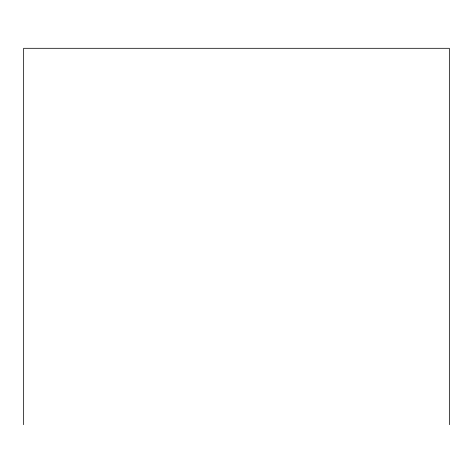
<?xml version="1.0" encoding="UTF-8"?>
<svg xmlns="http://www.w3.org/2000/svg" width="473" height="473" viewBox="0 0 473 473"><rect width="100%" height="100%" fill="white"/><g stroke="black" fill="none" stroke-linecap="round" stroke-linejoin="round"><path stroke-width="0.71" d="M449.35 424.695L449.35 48.305L23.65 48.305L23.65 424.695"/></g></svg>
